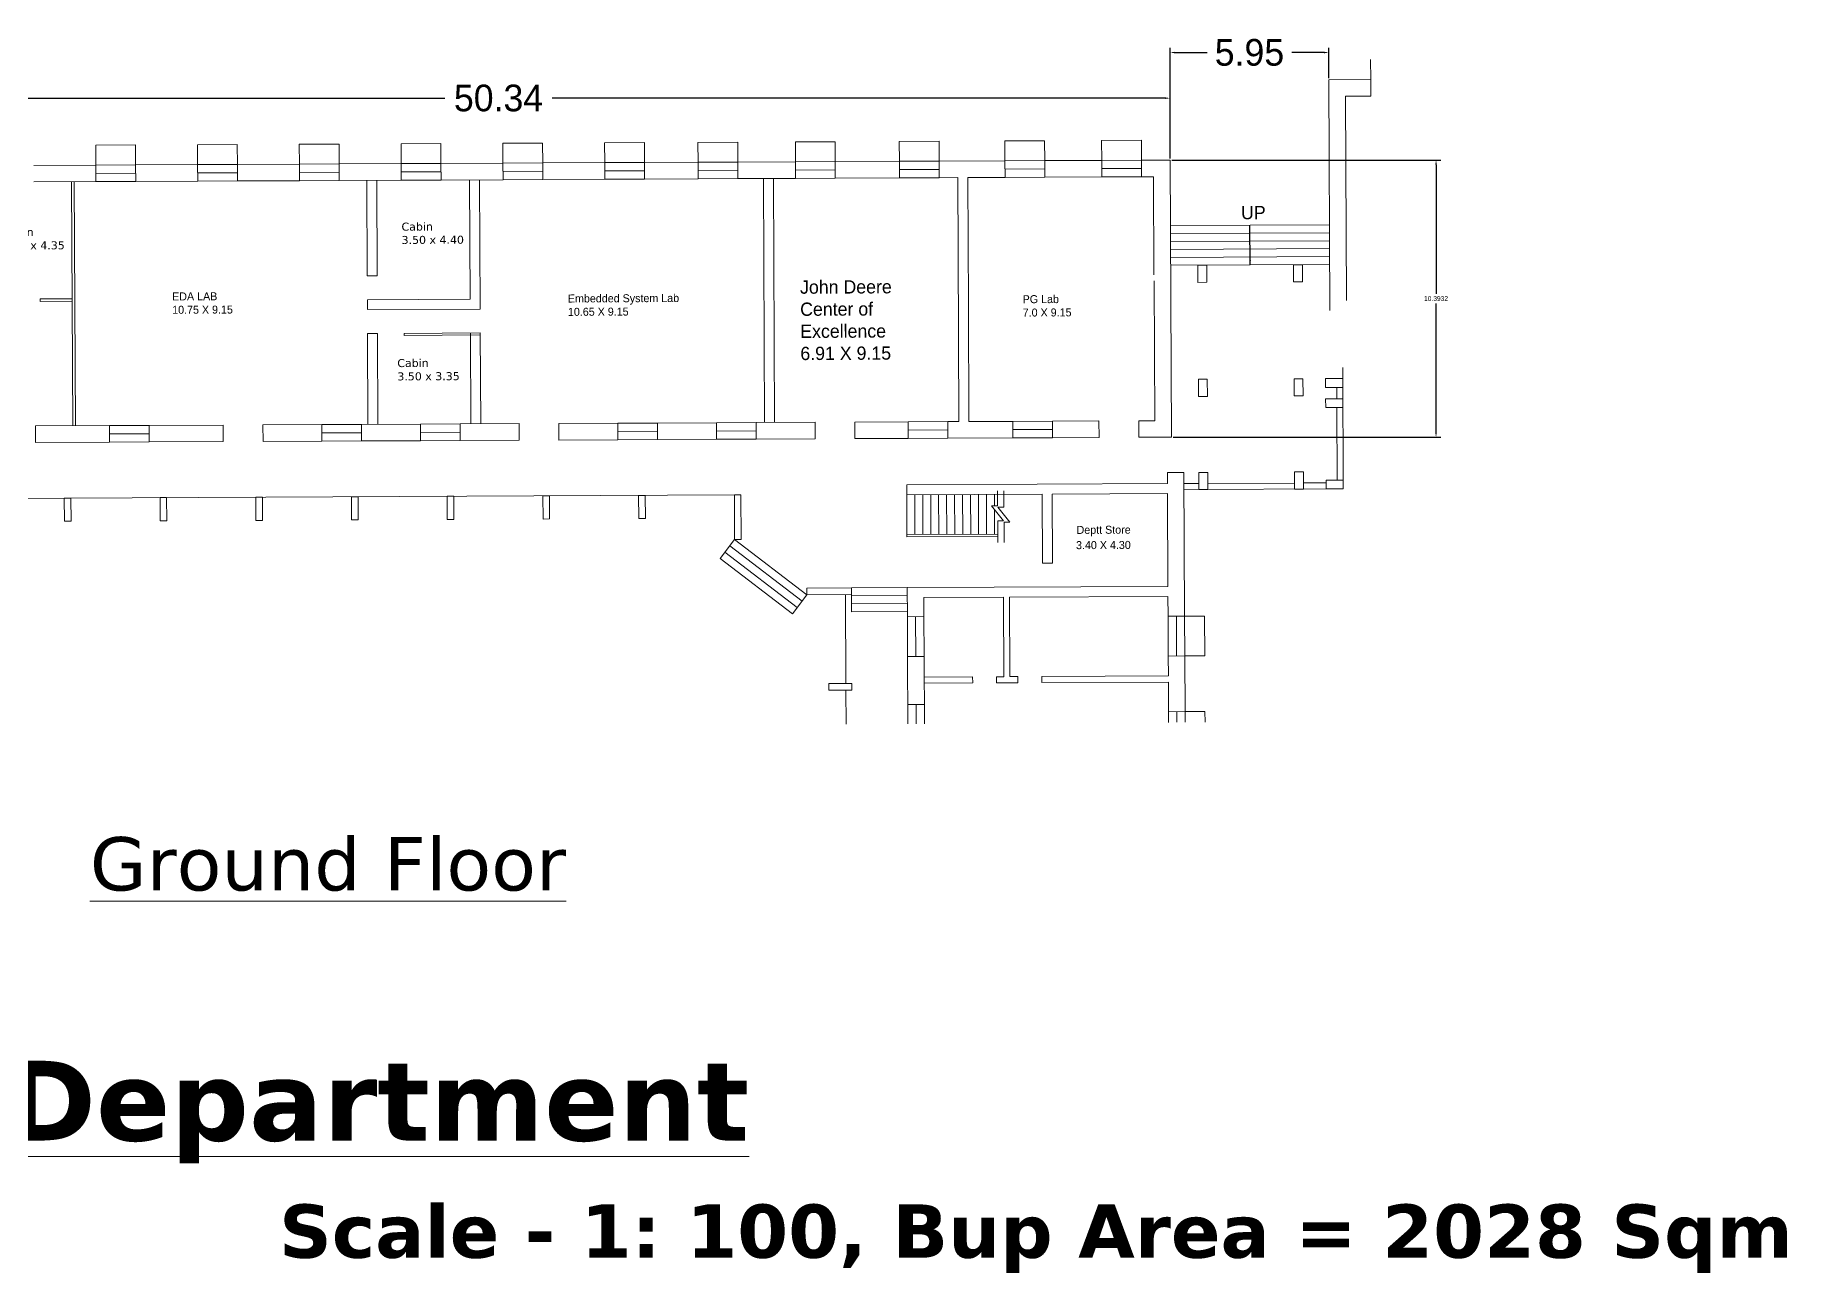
# Model space of a CAD drawing. Header units: inches. Extents: x -15 to 97, y 25 to 115.
# Drawn here: x 24.5 to 90.1, y 24.7 to 71.1 of the extents above; entities that cross this region are included whole.
import ezdxf

# ---------------------------------------------------------------- set-up
doc = ezdxf.new("R2010")
doc.units = ezdxf.units.IN
doc.header["$MEASUREMENT"] = 0
doc.layers.add('TEXT', color=7, linetype='Continuous', lineweight=15)
doc.layers.add('window', color=7, linetype='Continuous', lineweight=13)
doc.styles.add('LGL', font='')
doc.styles.get('LGL').set_extended_font_data('LithographLight')
doc.dimstyles.get("Standard").update_dxf_attribs({"dimtxt": 0.18, "dimasz": 0.18, "dimexe": 0.18, "dimexo": 0.0625, "dimgap": 0.09, "dimtad": 0, "dimtih": 1, "dimtoh": 1, "dimdec": 4, "dimzin": 0, "dimdsep": 46, "dimtxsty": 'Standard', "dimcen": 0.09, "dimadec": 0, "dimazin": 0, "dimtfac": 1, "dimtdec": 4, "dimtofl": 0, "dimtmove": 0, "dimatfit": 3, "dimfxl": 1, "dimtolj": 1, "dimtzin": 0, "dimarcsym": 0})

# ---------------------------------------------------------------- blocks, each defined once
blk = doc.blocks.new('*D25')
at = {"color": 0, "lineweight": -2}
for p, q in [((16.682, 66.257), (16.682, 68.93)), ((16.862, 68.75), (39.846, 68.75)), ((66.843, 68.75), (43.86, 68.75)), ((67.023, 66.493), (67.023, 68.93))]:
    blk.add_line(p, q, dxfattribs=at)
at = {"color": 0}
for points in [[(16.862, 68.78), (16.862, 68.72), (16.682, 68.75)], [(66.843, 68.78), (66.843, 68.72), (67.023, 68.75)]]:
    blk.add_solid(points, dxfattribs=at)
at = {"layer": 'Defpoints', "color": 0}
for p in [(67.023, 68.75), (67.023, 66.43), (16.682, 66.195)]:
    blk.add_point(p, dxfattribs=at)
at = {"color": 0, "insert": (41.853, 68.75), "char_height": 1, "attachment_point": 5}
blk.add_mtext('\\A1;50.34', dxfattribs=at)
blk = doc.blocks.new('*D26')
at = {"color": 0, "lineweight": -2}
for p, q in [((67.023, 66.555), (67.023, 70.641)), ((67.203, 70.461), (68.41, 70.461)), ((72.797, 70.461), (71.59, 70.461)), ((72.977, 69.504), (72.977, 70.641))]:
    blk.add_line(p, q, dxfattribs=at)
at = {"color": 0}
for points in [[(67.203, 70.491), (67.203, 70.431), (67.023, 70.461)], [(72.797, 70.491), (72.797, 70.431), (72.977, 70.461)]]:
    blk.add_solid(points, dxfattribs=at)
at = {"layer": 'Defpoints', "color": 0}
for p in [(72.977, 70.461), (72.977, 69.442), (67.023, 66.493)]:
    blk.add_point(p, dxfattribs=at)
at = {"color": 0, "insert": (70, 70.461), "char_height": 1, "attachment_point": 5}
blk.add_mtext('\\A1;5.95', dxfattribs=at)
blk = doc.blocks.new('*D27')
at = {"color": 0, "lineweight": -2}
for p, q in [((67.086, 66.43), (77.174, 66.43)), ((76.994, 66.25), (76.994, 61.414)), ((76.994, 56.217), (76.994, 61.054)), ((67.135, 56.037), (77.174, 56.037))]:
    blk.add_line(p, q, dxfattribs=at)
at = {"color": 0}
for points in [[(76.964, 66.25), (77.024, 66.25), (76.994, 66.43)], [(76.964, 56.217), (77.024, 56.217), (76.994, 56.037)]]:
    blk.add_solid(points, dxfattribs=at)
at = {"layer": 'Defpoints', "color": 0}
for p in [(67.023, 66.43), (67.072, 56.037), (76.994, 56.037)]:
    blk.add_point(p, dxfattribs=at)
at = {"color": 0, "insert": (76.994, 61.234), "char_height": 0.18, "attachment_point": 5}
blk.add_mtext('\\A1;10.3932', dxfattribs=at)

msp = doc.modelspace()

# ---------------------------------------------------------------- linework, layer by layer
at = {"layer": 'window'}
for p, q in [((74.54403, 69.44922), (74.54054, 70.19514)), ((74.54403, 69.44922), (72.97687, 69.44188)), ((72.97687, 69.44188), (73.01737, 60.7892)), ((74.54403, 69.44922), (74.54694, 68.82762)), ((74.54694, 68.82762), (73.60138, 68.82319)), ((73.60138, 68.82319), (73.63722, 61.16507)), ((26.75471, 66.98771), (28.24655, 66.9947)), ((26.7582, 66.24179), (26.75471, 66.98771)), ((28.25005, 66.24877), (28.24655, 66.9947)), ((30.56949, 67.00557), (32.06133, 67.01255)), ((30.57298, 66.25965), (30.56949, 67.00557)), ((32.06482, 66.26663), (32.06133, 67.01255)), ((34.38426, 67.02342), (35.8761, 67.03041)), ((34.38775, 66.2775), (34.38426, 67.02342)), ((35.87959, 66.28449), (35.8761, 67.03041)), ((38.19903, 67.04128), (39.69088, 67.04826)), ((38.20253, 66.29536), (38.19903, 67.04128)), ((39.69437, 66.30234), (39.69088, 67.04826)), ((42.01381, 67.05914), (43.50565, 67.06612)), ((42.0173, 66.31322), (42.01381, 67.05914)), ((43.50914, 66.3202), (43.50565, 67.06612)), ((45.82858, 67.07699), (47.32042, 67.08398)), ((45.83207, 66.33107), (45.82858, 67.07699)), ((47.32392, 66.33806), (47.32042, 67.08398)), ((49.32865, 67.09338), (50.82049, 67.10036)), ((49.33214, 66.34746), (49.32865, 67.09338)), ((50.82398, 66.35444), (50.82049, 67.10036)), ((52.97859, 67.11046), (54.47043, 67.11745)), ((52.98208, 66.36454), (52.97859, 67.11046)), ((54.47392, 66.37152), (54.47043, 67.11745)), ((56.87505, 67.1287), (58.36689, 67.13568)), ((56.87854, 66.38278), (56.87505, 67.1287)), ((58.37038, 66.38976), (58.36689, 67.13568)), ((60.83135, 67.14722), (62.32319, 67.1542)), ((60.83484, 66.4013), (60.83135, 67.14722)), ((62.32668, 66.40828), (62.32319, 67.1542)), ((64.45898, 67.1642), (65.95082, 67.17118)), ((64.46247, 66.41828), (64.45898, 67.1642)), ((65.95431, 66.42526), (65.95082, 67.17118)), ((45.83207, 66.33107), (43.50914, 66.3202)), ((45.83207, 66.33107), (47.32392, 66.33806)), ((45.83207, 66.33107), (45.83498, 65.70947)), ((49.33214, 66.34746), (47.32392, 66.33806)), ((47.32682, 65.71646), (47.32392, 66.33806)), ((49.33214, 66.34746), (50.82398, 66.35444)), ((49.33214, 66.34746), (49.33505, 65.72586)), ((52.98208, 66.36454), (50.82398, 66.35444)), ((50.82398, 66.35444), (50.82689, 65.73284)), ((52.98208, 66.36454), (54.47392, 66.37152)), ((52.98208, 66.36454), (52.98499, 65.74294)), ((56.87854, 66.38278), (54.47392, 66.37152)), ((54.47392, 66.37152), (54.47683, 65.74992)), ((56.87854, 66.38278), (58.37038, 66.38976)), ((56.87854, 66.38278), (56.88145, 65.76118)), ((60.83484, 66.4013), (58.26671, 66.38928)), ((58.37038, 66.38976), (58.37329, 65.76816)), ((60.83484, 66.4013), (62.32668, 66.40828)), ((60.83484, 66.4013), (60.83775, 65.7797)), ((64.46247, 66.41828), (62.32668, 66.40828)), ((64.46247, 66.41828), (62.32668, 66.40828)), ((62.32668, 66.40828), (62.32959, 65.78668)), ((64.46247, 66.41828), (65.95431, 66.42526)), ((64.46247, 66.41828), (64.46538, 65.79668)), ((67.02347, 66.43027), (65.95431, 66.42526)), ((65.95431, 66.42526), (65.95722, 65.80366)), ((67.02347, 66.43027), (67.07212, 56.0371)), ((26.7582, 66.24179), (24.43527, 66.23092)), ((26.7582, 66.24179), (28.25005, 66.24877)), ((26.7582, 66.24179), (26.76111, 65.62019)), ((28.2515, 65.93797), (26.75966, 65.93099)), ((30.57298, 66.25965), (28.25005, 66.24877)), ((28.25296, 65.62717), (28.25005, 66.24877)), ((30.57298, 66.25965), (32.06482, 66.26663)), ((30.57298, 66.25965), (30.57589, 65.63805)), ((32.06627, 65.95583), (30.57443, 65.94885)), ((34.38775, 66.2775), (32.06482, 66.26663)), ((32.06773, 65.64503), (32.06482, 66.26663)), ((34.38775, 66.2775), (35.87959, 66.28449)), ((34.38775, 66.2775), (34.39066, 65.6559)), ((35.88105, 65.97369), (34.38921, 65.9667)), ((38.20253, 66.29536), (35.87959, 66.28449)), ((35.8825, 65.66289), (35.87959, 66.28449)), ((38.20544, 65.67376), (35.8825, 65.66289)), ((37.289, 65.66947), (37.30576, 62.08905)), ((38.20253, 66.29536), (39.69437, 66.30234)), ((38.20253, 66.29536), (38.20544, 65.67376)), ((39.69582, 65.99154), (38.20398, 65.98456)), ((38.20544, 65.67376), (39.69728, 65.68074)), ((42.0173, 66.31322), (39.69437, 66.30234)), ((39.69728, 65.68074), (39.69437, 66.30234)), ((42.02021, 65.69162), (39.69728, 65.68074)), ((40.76996, 65.68576), (40.79091, 61.21024)), ((41.14293, 65.68751), (41.16562, 60.83902)), ((42.0173, 66.31322), (43.50914, 66.3202)), ((42.0173, 66.31322), (42.02021, 65.69162)), ((43.5106, 66.0094), (42.01875, 66.00242)), ((42.02021, 65.69162), (43.51205, 65.6986)), ((43.51205, 65.6986), (43.50914, 66.3202)), ((45.83498, 65.70947), (43.51205, 65.6986)), ((47.32537, 66.02726), (45.83353, 66.02027)), ((45.83498, 65.70947), (47.32682, 65.71646)), ((49.33505, 65.72586), (47.32682, 65.71646)), ((50.82544, 66.04364), (49.33359, 66.03666)), ((49.33505, 65.72586), (50.82689, 65.73284)), ((52.98499, 65.74294), (50.82689, 65.73284)), ((51.78473, 65.73732), (51.82756, 56.58736)), ((52.15769, 65.73907), (52.20052, 56.58911)), ((54.47538, 66.06072), (52.98353, 66.05374)), ((52.98499, 65.74294), (54.47683, 65.74992)), ((56.88145, 65.76118), (54.47683, 65.74992)), ((58.37184, 66.07896), (56.87999, 66.07198)), ((56.88145, 65.76118), (58.37329, 65.76816)), ((59.06989, 65.77142), (58.26962, 65.76768)), ((59.06989, 65.77142), (59.08292, 62.98665)), ((60.83775, 65.7797), (59.44285, 65.77317)), ((59.44285, 65.77317), (59.46533, 60.96944)), ((62.32814, 66.09748), (60.8363, 66.0905)), ((60.83775, 65.7797), (62.32959, 65.78668)), ((64.46538, 65.79668), (62.32959, 65.78668)), ((64.46538, 65.79668), (62.32959, 65.78668)), ((65.95577, 66.11446), (64.46393, 66.10748)), ((64.46538, 65.79668), (65.95722, 65.80366)), ((66.40478, 65.80576), (65.95722, 65.80366)), ((66.40478, 65.80576), (66.422, 62.12588)), ((26.76111, 65.62019), (24.43818, 65.60932)), ((25.84757, 65.61591), (25.8904, 56.46595)), ((25.94703, 65.61638), (25.98986, 56.46642)), ((26.76111, 65.62019), (28.25296, 65.62717)), ((30.57589, 65.63805), (28.25296, 65.62717)), ((30.57589, 65.63805), (32.06773, 65.64503)), ((34.39066, 65.6559), (32.06773, 65.64503)), ((34.39066, 65.6559), (35.8825, 65.66289)), ((36.91604, 65.66772), (36.9328, 62.0873)), ((73.00233, 64.00163), (67.03497, 63.9737)), ((73.00373, 63.70327), (67.03636, 63.67533)), ((73.00513, 63.4049), (67.03776, 63.37696)), ((73.00652, 63.10653), (67.03916, 63.0786)), ((59.08292, 62.98665), (59.11272, 56.62146)), ((73.00792, 62.80816), (67.04055, 62.78023)), ((73.00932, 62.50979), (67.04195, 62.48186)), ((36.9328, 62.0873), (37.30576, 62.08905)), ((66.42307, 61.89713), (66.44761, 56.65579)), ((24.67405, 61.22525), (25.8681, 61.23084)), ((24.67405, 61.22525), (24.67452, 61.12579)), ((24.67452, 61.12579), (25.86856, 61.13138)), ((36.93699, 61.1922), (40.79091, 61.21024)), ((36.93699, 61.1922), (36.93874, 60.81924)), ((36.93874, 60.81924), (41.16562, 60.83902)), ((59.46533, 60.96944), (59.48568, 56.62321)), ((36.94293, 59.92413), (37.31589, 59.92588)), ((36.94293, 59.92413), (36.95887, 56.51776)), ((37.31589, 59.92588), (37.33183, 56.51951)), ((38.31588, 59.93056), (41.16981, 59.94392)), ((38.31588, 59.93056), (38.31623, 59.85556)), ((38.31623, 59.85556), (41.17016, 59.86892)), ((40.79685, 59.94217), (40.81279, 56.5358)), ((41.16981, 59.94392), (41.18575, 56.53755)), ((73.49482, 58.65308), (73.51614, 54.09799)), ((73.26959, 57.90159), (73.27157, 57.47854)), ((73.27312, 57.14584), (73.28584, 54.42963)), ((27.26703, 56.4724), (28.75887, 56.47938)), ((31.52919, 56.49235), (28.75887, 56.47938)), ((28.75887, 56.47938), (28.76178, 55.85778)), ((31.52919, 56.49235), (31.5321, 55.87075)), ((35.22691, 56.50966), (33.02104, 56.49933)), ((33.02104, 56.49933), (33.02395, 55.87773)), ((35.22691, 56.50966), (36.71875, 56.51664)), ((35.22691, 56.50966), (35.22982, 55.88806)), ((38.92463, 56.52696), (36.71875, 56.51664)), ((36.71875, 56.51664), (36.72166, 55.89504)), ((38.92463, 56.52696), (40.41647, 56.53395)), ((38.92463, 56.52696), (38.92754, 55.90536)), ((42.62234, 56.54427), (40.41647, 56.53395)), ((40.41647, 56.53395), (40.41938, 55.91235)), ((42.62234, 56.54427), (42.62525, 55.92267)), ((46.32006, 56.56158), (44.11418, 56.55126)), ((44.11418, 56.55126), (44.11709, 55.92966)), ((47.8119, 56.56856), (46.32006, 56.56158)), ((46.32006, 56.56158), (46.32297, 55.93998)), ((50.01777, 56.57889), (47.8119, 56.56856)), ((47.8119, 56.56856), (47.81481, 55.94696)), ((51.50961, 56.58587), (50.01777, 56.57889)), ((50.01777, 56.57889), (50.02068, 55.95729)), ((53.71549, 56.5962), (51.50961, 56.58587)), ((51.50961, 56.58587), (51.51252, 55.96427)), ((53.71549, 56.5962), (53.7184, 55.9746)), ((57.20437, 56.61253), (55.20733, 56.60318)), ((55.20733, 56.60318), (55.21024, 55.98158)), ((57.20437, 56.61253), (58.69621, 56.61951)), ((57.20437, 56.61253), (57.20728, 55.99093)), ((59.11272, 56.62146), (58.69621, 56.61951)), ((58.69621, 56.61951), (58.69912, 55.99791)), ((61.1267, 56.63089), (59.48568, 56.62321)), ((61.1267, 56.63089), (62.61855, 56.63787)), ((61.1267, 56.63089), (61.12961, 56.00929)), ((64.35903, 56.64602), (62.61855, 56.63787)), ((62.61855, 56.63787), (62.62146, 56.01627)), ((64.35903, 56.64602), (64.36194, 56.02442)), ((66.44761, 56.65579), (65.85087, 56.653)), ((65.85087, 56.653), (65.85378, 56.0314)), ((27.26703, 56.4724), (24.49671, 56.45943)), ((24.49671, 56.45943), (24.49962, 55.83783)), ((27.26994, 55.8508), (24.49962, 55.83783)), ((27.26703, 56.4724), (27.26994, 55.8508)), ((27.26849, 56.1616), (28.76033, 56.16858)), ((27.26994, 55.8508), (28.76178, 55.85778)), ((31.5321, 55.87075), (28.76178, 55.85778)), ((35.22982, 55.88806), (33.02395, 55.87773)), ((35.22836, 56.19886), (36.72021, 56.20584)), ((35.22982, 55.88806), (36.72166, 55.89504)), ((38.92754, 55.90536), (36.72166, 55.89504)), ((38.92608, 56.21616), (40.41792, 56.22315)), ((38.92754, 55.90536), (40.41938, 55.91235)), ((42.62525, 55.92267), (40.41938, 55.91235)), ((46.32297, 55.93998), (44.11709, 55.92966)), ((47.81335, 56.25776), (46.32151, 56.25078)), ((47.81481, 55.94696), (46.32297, 55.93998)), ((50.02068, 55.95729), (47.81481, 55.94696)), ((51.51107, 56.27507), (50.01923, 56.26809)), ((51.51252, 55.96427), (50.02068, 55.95729)), ((53.7184, 55.9746), (51.51252, 55.96427)), ((57.20728, 55.99093), (55.21024, 55.98158)), ((57.20582, 56.30173), (58.69767, 56.30871)), ((57.20728, 55.99093), (58.69912, 55.99791)), ((61.12961, 56.00929), (58.69912, 55.99791)), ((61.12816, 56.32009), (62.62, 56.32707)), ((61.12961, 56.00929), (62.62146, 56.01627)), ((64.36194, 56.02442), (62.62146, 56.01627)), ((67.07212, 56.0371), (65.85378, 56.0314)), ((67.54576, 54.71456), (66.92416, 54.71165)), ((66.92416, 54.71165), (66.92611, 54.2959)), ((67.54576, 54.71456), (67.57098, 49.326)), ((50.69153, 53.8718), (20.10877, 53.72865)), ((66.92611, 54.2959), (57.15454, 54.25016)), ((57.15629, 53.8772), (57.15454, 54.25016)), ((62.22855, 53.90094), (57.15629, 53.8772)), ((57.15629, 53.8772), (57.16327, 52.38536)), ((57.45466, 53.8786), (57.46164, 52.38676)), ((57.75303, 53.87999), (57.76001, 52.38815)), ((58.05139, 53.88139), (58.05838, 52.38955)), ((58.34976, 53.88279), (58.35675, 52.39095)), ((58.64813, 53.88418), (58.65511, 52.39234)), ((58.9465, 53.88558), (58.95348, 52.39374)), ((59.24487, 53.88698), (59.25185, 52.39514)), ((59.54324, 53.88837), (59.55022, 52.39653)), ((59.8416, 53.88977), (59.84859, 52.39793)), ((60.13997, 53.89117), (60.14696, 52.39933)), ((60.43834, 53.89256), (60.44033, 53.46752)), ((60.55787, 54.0241), (60.56047, 53.46808)), ((60.7955, 54.02521), (60.79837, 53.41355)), ((62.22855, 53.90094), (62.24065, 51.31508)), ((66.92785, 53.92294), (62.60151, 53.90269)), ((62.60151, 53.90269), (62.61362, 51.31683)), ((66.92785, 53.92294), (66.94415, 50.44198)), ((68.10514, 54.30142), (67.54771, 54.29881)), ((73.51614, 54.09799), (67.54878, 54.07006)), ((71.69005, 54.3182), (68.43784, 54.30298)), ((72.87058, 54.32373), (72.02275, 54.31976)), ((60.32708, 53.46699), (60.56047, 53.46808)), ((60.7863, 52.89961), (60.32708, 53.46699)), ((60.44099, 53.32625), (60.44532, 52.40072)), ((60.56498, 53.41245), (60.79837, 53.41355)), ((61.02419, 52.84507), (60.56498, 53.41245)), ((60.56314, 52.89857), (60.7863, 52.89961)), ((60.56314, 52.89857), (60.56693, 52.08915)), ((60.80103, 52.84403), (61.02419, 52.84507)), ((60.80103, 52.84403), (60.80456, 52.09025)), ((50.69936, 52.19784), (50.1566, 51.48605)), ((53.23028, 49.89272), (50.51844, 51.96057)), ((53.4112, 50.12999), (50.69936, 52.19784)), ((60.56547, 52.40128), (57.16265, 52.38536)), ((57.16265, 52.38536), (57.16365, 52.30403)), ((60.56585, 52.31996), (57.16365, 52.30403)), ((52.86844, 49.4182), (50.1566, 51.48605)), ((53.04936, 49.65546), (50.33752, 51.72331)), ((62.61362, 51.31683), (62.24065, 51.31508)), ((53.4112, 50.12999), (52.86844, 49.4182)), ((54.85642, 50.13675), (54.87205, 46.79751)), ((57.17258, 50.39624), (55.08401, 50.38646)), ((55.08517, 50.13782), (55.08819, 49.49136)), ((57.17398, 50.09787), (55.0854, 50.08809)), ((66.94415, 50.44198), (57.17258, 50.39624)), ((57.17258, 50.39624), (57.1777, 49.30402)), ((60.77961, 50.04015), (57.79593, 50.02619)), ((57.79593, 50.02619), (57.7993, 49.30693)), ((60.77961, 50.04015), (60.79358, 47.05647)), ((66.94589, 50.06902), (61.00836, 50.04122)), ((61.00836, 50.04122), (61.02233, 47.05754)), ((66.94589, 50.06902), (66.94938, 49.3231)), ((57.17538, 49.7995), (55.0868, 49.78972)), ((57.17677, 49.50113), (55.08819, 49.49136)), ((57.7993, 49.30693), (57.1777, 49.30402)), ((57.1777, 49.30402), (57.18468, 47.81218)), ((57.4885, 49.30548), (57.49548, 47.81364)), ((57.7993, 49.30693), (57.80628, 47.81509)), ((67.57098, 49.326), (66.94938, 49.3231)), ((66.94938, 49.3231), (66.95637, 47.83125)), ((67.26018, 49.32455), (67.26717, 47.83271)), ((67.57098, 49.326), (68.3169, 49.3295)), ((67.57098, 49.326), (67.57797, 47.83416)), ((68.3169, 49.3295), (68.32389, 47.83765)), ((57.80628, 47.81509), (57.18468, 47.81218)), ((57.18468, 47.81218), (57.19649, 45.28913)), ((57.80628, 47.81509), (57.81809, 45.29261)), ((67.57797, 47.83416), (66.95637, 47.83125)), ((66.95637, 47.83125), (66.95986, 47.08533)), ((67.57797, 47.83416), (68.32389, 47.83765)), ((67.57797, 47.83416), (67.58774, 45.74551)), ((59.62453, 47.051), (57.8099, 47.0425)), ((59.6256, 46.82225), (57.81097, 46.81375)), ((59.62453, 47.051), (59.6256, 46.82225)), ((60.79358, 47.05647), (60.51963, 47.05519)), ((60.51963, 47.05519), (60.5207, 46.82644)), ((61.32377, 46.8302), (60.5207, 46.82644)), ((61.32269, 47.05895), (61.02233, 47.05754)), ((61.32269, 47.05895), (61.32377, 46.8302)), ((66.95986, 47.08533), (62.2178, 47.06314)), ((62.2178, 47.06314), (62.21887, 46.83439)), ((66.96093, 46.85658), (62.21887, 46.83439)), ((66.96093, 46.85658), (66.96614, 45.7426)), ((54.87321, 46.54887), (54.87917, 45.27618)), ((57.81472, 46.01168), (57.19312, 46.00877)), ((57.19649, 45.28913), (57.19312, 46.00877)), ((57.50729, 45.29087), (57.50392, 46.01022)), ((57.81809, 45.29261), (57.81472, 46.01168)), ((67.58774, 45.74551), (66.96614, 45.7426)), ((66.96614, 45.7426), (66.96801, 45.34376)), ((67.27694, 45.74406), (67.27881, 45.3455)), ((67.58774, 45.74551), (68.33366, 45.74901)), ((67.58774, 45.74551), (67.58961, 45.34724)), ((68.33366, 45.74901), (68.33553, 45.35141))]:
    msp.add_line(p, q, dxfattribs=at)
for points in [[(68.06682, 62.48666), (68.39953, 62.48821), (68.40254, 61.84372), (68.06984, 61.84216)], [(71.98444, 62.50499), (71.65174, 62.50344), (71.65475, 61.85894), (71.98746, 61.8605)], [(68.08684, 58.21004), (68.41954, 58.2116), (68.42256, 57.56711), (68.08986, 57.56555)], [(72.00446, 58.22838), (71.67176, 58.22682), (71.67477, 57.58233), (72.00748, 57.58389)], [(73.49833, 57.90266), (73.49678, 58.23537), (72.85228, 58.23235), (72.85384, 57.89965)], [(73.50187, 57.14691), (73.50031, 57.47962), (72.85582, 57.4766), (72.85738, 57.1439)], [(68.10319, 54.71717), (68.43589, 54.71872), (68.43891, 54.07423), (68.10621, 54.07267)], [(72.02081, 54.7355), (71.68811, 54.73395), (71.69112, 54.08945), (72.02383, 54.09101)], [(47.10772, 52.98477), (47.10365, 53.85501), (47.35229, 53.85617), (47.35636, 52.98593)], [(50.69936, 52.19784), (50.69153, 53.8718), (50.94017, 53.87297), (50.948, 52.199)], [(73.51614, 54.09799), (73.51459, 54.4307), (72.87009, 54.42768), (72.87165, 54.09498)], [(25.58045, 52.884), (25.57637, 53.75424), (25.82501, 53.75541), (25.82909, 52.88517)], [(29.16833, 52.9008), (29.16425, 53.77104), (29.41289, 53.7722), (29.41697, 52.90196)], [(32.7562, 52.91759), (32.75213, 53.78783), (33.00077, 53.789), (33.00484, 52.91876)], [(36.34408, 52.93439), (36.34001, 53.80463), (36.58865, 53.80579), (36.59272, 52.93555)], [(39.93196, 52.95118), (39.92789, 53.82142), (40.17653, 53.82259), (40.1806, 52.95234)], [(43.51984, 52.96798), (43.51577, 53.83822), (43.76441, 53.83938), (43.76848, 52.96914)], [(53.41004, 50.37863), (55.08401, 50.38646), (55.08517, 50.13782), (53.4112, 50.12999)], [(54.23056, 46.79451), (55.1008, 46.79858), (55.10196, 46.54994), (54.23172, 46.54587)]]:
    msp.add_lwpolyline(points, close=True, dxfattribs=at)

# ---------------------------------------------------------------- texts
at = {"layer": 'TEXT', "ltscale": 0.5, "char_height": 2, "attachment_point": 5}
for s, insert in [('{\\fVerdana|b0|i0|c0|p34;\\LGround Floor}', (35.45959, 40.02168)), ('{\\fVerdana|b1|i0|c0|p34;Scale - 1: 100, Bup Area = 2028 Sqm}', (61.99617, 25.98132))]:
    msp.add_mtext(s, dxfattribs=dict(at, insert=insert))
at = {"layer": 'TEXT', "ltscale": 0.5, "insert": (23.83028, 30.73016), "char_height": 3, "width": 67.6003211, "attachment_point": 5}
msp.add_mtext('{\\fVerdana|b1|i0|c0|p34;\\LElectronics Department}', dxfattribs=at)
at = {"layer": 'window', "attachment_point": 1, "rotation": 0.2681908, "style": 'LGL'}
for s, insert, char_height, width in [('UP', (69.68328, 64.70519), 0.497286, 5.2044116), ('{\\fVerdana|b0|i0|c0|p34;Cabin\\P3.50 x 4.35}', (23.25151, 63.87304), 0.3, 8.4994461), ('{\\fVerdana|b0|i0|c0|p34;Cabin\\P3.50 x 4.40}', (38.215, 64.08184), 0.3, 8.4994461), ('John Deere\\PCenter of \\PExcellence\\P6.91 X 9.15', (53.15353, 61.91264), 0.497286, 8.4994461), ('EDA LAB\\P10.75 X 9.15', (29.61648, 61.46343), 0.3, 8.4994461), ('Embedded System Lab\\P10.65 X 9.15', (44.45091, 61.38682), 0.3, 8.4994461), ('PG Lab\\P7.0 X 9.15', (61.49794, 61.35968), 0.3, 8.4994461), ('{\\fVerdana|b0|i0|c0|p34;Cabin\\P3.50 x 3.35}', (38.05735, 58.9663), 0.3, 8.4994461), ('Deptt Store', (63.5181, 52.71024), 0.3, 8.4994461), ('3.40 X 4.30', (63.49831, 52.13783), 0.3, 8.4994461)]:
    msp.add_mtext(s, dxfattribs=dict(at, insert=insert, char_height=char_height, width=width))

# ---------------------------------------------------------------- dimensions: what is measured, and where the dimension line sits
for base, p1, p2, picture, middle in [((72.97687, 70.4612), (67.02347, 66.49277), (72.97687, 69.44188), '*D26', (70.00017, 70.4612)), ((67.02347, 68.7498), (16.68227, 66.19463), (67.02347, 66.43027), '*D25', (41.85287, 68.7498))]:
    dim = msp.add_linear_dim(base=base, p1=p1, p2=p2, dimstyle='Standard', override={"dimtxt": 1, "dimdec": 2})
    dim.commit()
    dim.dimension.update_dxf_attribs({"geometry": picture, "text_midpoint": middle, "dimtype": 160})
dim = msp.add_linear_dim(base=(76.99387, 56.0371), p1=(67.02347, 66.43027), p2=(67.07212, 56.0371), angle=90, dimstyle='Standard')
dim.commit()
dim.dimension.update_dxf_attribs({"geometry": '*D27', "text_midpoint": (76.99387, 61.23369)})

# ---------------------------------------------------------------- leaders
at = {"layer": 'window'}
msp.add_leader([(70.02563, 62.49583), (70.01865, 63.98767)], dimstyle='Standard', override={"dimgap": 0.23, "dimtad": 0}, dxfattribs=at)

doc.saveas('drawing.dxf')
